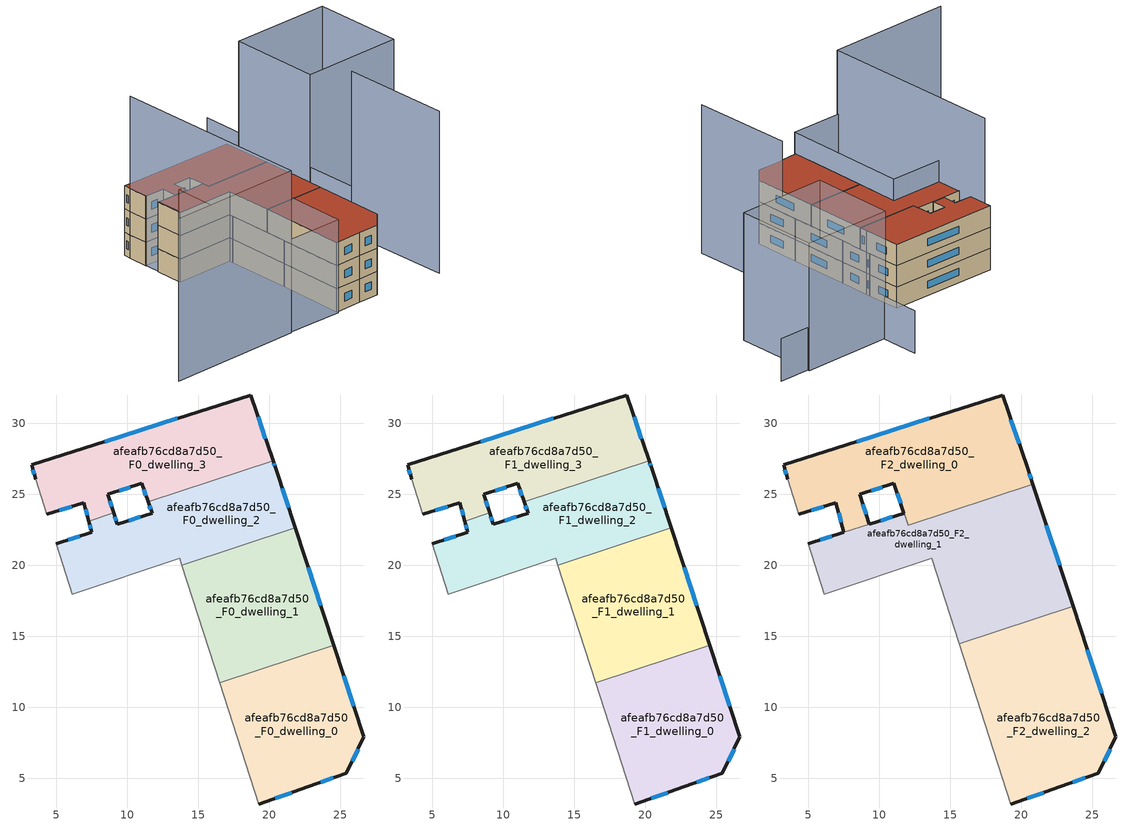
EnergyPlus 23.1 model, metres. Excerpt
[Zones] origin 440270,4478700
afeafb76cd8a7d50_F0_dwelling_0
 floor ground (EU_floor_Construction): 24.54,14.38 26.66,7.94 25.41,5.35 22.72,4.42 19.27,3.2 16.51,11.74 z0
 wall outside (EU_wall_Construction): 19.27,3.2 22.72,4.42 25.41,5.35 26.66,7.94 24.54,14.38 z0:3
 wall adiabatic (EU_wall_Construction): 16.51,11.74 19.27,3.2 z0:3
 wall to afeafb76cd8a7d50_F0_dwelling_1 (EU_wall_Construction): 24.54,14.38 16.51,11.74 z0:3
 window (EU_Window_Construction): 20.42,3.61 21.57,4.01 / 25.96,10.09 25.25,12.23 / 25.83,6.21 26.24,7.07 / 23.62,4.73 24.51,5.04 z1:2
afeafb76cd8a7d50_F0_dwelling_1
 floor ground (EU_floor_Construction): 21.83,22.65 24.54,14.38 16.51,11.74 13.84,20.02 z0
 wall outside (EU_wall_Construction): 24.54,14.38 21.83,22.65 z0:3
 wall to afeafb76cd8a7d50_F0_dwelling_2 (EU_wall_Construction): 21.83,22.65 13.84,20.02 z0:3
 wall adiabatic (EU_wall_Construction): 13.84,20.02 16.51,11.74 z0:3
 window (EU_Window_Construction): 23.64,17.14 22.73,19.88 z1:2
afeafb76cd8a7d50_F0_dwelling_2
 floor ground (EU_floor_Construction): 20.45,26.83 21.83,22.65 13.84,20.02 13.68,20.51 6.11,17.98 4.99,21.53 7.51,22.33 7.29,23.12 9.04,23.7 9.3,22.88 11.74,23.67 11.46,24.49 20.26,27.38 z0
 wall outside (EU_wall_Construction): 11.46,24.49 11.74,23.67 9.3,22.88 9.04,23.7 / 21.83,22.65 20.45,26.83 20.26,27.38 / 7.29,23.12 7.51,22.33 4.99,21.53 z0:3
 wall to afeafb76cd8a7d50_F0_dwelling_3 (EU_wall_Construction): 20.26,27.38 11.46,24.49 / 9.04,23.7 7.29,23.12 z0:3
 wall adiabatic (EU_wall_Construction): 4.99,21.53 6.11,17.98 13.68,20.51 13.84,20.02 z0:3
 window (EU_Window_Construction): 10.92,23.41 10.11,23.15 / 11.55,24.22 11.65,23.95 / 20.38,27.02 20.32,27.2 / 21.36,24.05 20.91,25.44 / 6.66,22.06 5.83,21.8 / 7.36,22.86 7.43,22.6 / 9.21,23.16 9.13,23.42 z1:2
afeafb76cd8a7d50_F0_dwelling_3
 floor ground (EU_floor_Construction): 18.67,32 20.26,27.38 11.46,24.49 11.02,25.78 8.63,25.01 9.04,23.7 7.29,23.12 6.95,24.4 4.34,23.6 3.54,26.07 3.25,27.07 z0
 wall outside (EU_wall_Construction): 20.26,27.38 18.67,32 3.25,27.07 3.54,26.07 / 9.04,23.7 8.63,25.01 11.02,25.78 11.46,24.49 / 4.34,23.6 6.95,24.4 7.29,23.12 z0:3
 wall adiabatic (EU_wall_Construction): 3.54,26.07 4.34,23.6 z0:3
 window (EU_Window_Construction): 3.35,26.74 3.45,26.41 / 13.52,30.35 8.41,28.72 / 19.73,28.93 19.2,30.46 / 11.17,25.35 11.31,24.92 / 9.43,25.27 10.22,25.52 / 8.9,24.13 8.77,24.57 / 7.06,23.97 7.18,23.55 / 5.21,23.87 6.07,24.13 z1:2
afeafb76cd8a7d50_F1_dwelling_0
 floor to afeafb76cd8a7d50_F0_dwelling_0 (EU_floor_Construction): 24.54,14.38 26.66,7.94 25.41,5.35 22.72,4.42 19.27,3.2 16.51,11.74 z3
 wall outside (EU_wall_Construction): 19.27,3.2 22.72,4.42 25.41,5.35 26.66,7.94 24.54,14.38 z3:6
 wall adiabatic (EU_wall_Construction): 16.51,11.74 19.27,3.2 z3:6
 wall to afeafb76cd8a7d50_F1_dwelling_1 (EU_wall_Construction): 24.54,14.38 16.51,11.74 z3:6
 window (EU_Window_Construction): 20.42,3.61 21.57,4.01 / 25.96,10.09 25.25,12.23 / 25.83,6.21 26.24,7.07 / 23.62,4.73 24.51,5.04 z4:5
afeafb76cd8a7d50_F1_dwelling_1
 floor to afeafb76cd8a7d50_F0_dwelling_1 (EU_floor_Construction): 21.83,22.65 24.54,14.38 16.51,11.74 13.84,20.02 z3
 wall outside (EU_wall_Construction): 24.54,14.38 21.83,22.65 z3:6
 wall to afeafb76cd8a7d50_F1_dwelling_2 (EU_wall_Construction): 21.83,22.65 13.84,20.02 z3:6
 wall adiabatic (EU_wall_Construction): 13.84,20.02 16.51,11.74 z3:6
 window (EU_Window_Construction): 23.64,17.14 22.73,19.88 z4:5
afeafb76cd8a7d50_F1_dwelling_2
 floor to afeafb76cd8a7d50_F0_dwelling_2 (EU_floor_Construction): 20.45,26.83 21.83,22.65 13.84,20.02 13.68,20.51 6.11,17.98 4.99,21.53 7.51,22.33 7.29,23.12 9.04,23.7 9.3,22.88 11.74,23.67 11.46,24.49 20.26,27.38 z3
 wall outside (EU_wall_Construction): 11.46,24.49 11.74,23.67 9.3,22.88 9.04,23.7 / 21.83,22.65 20.45,26.83 20.26,27.38 / 7.29,23.12 7.51,22.33 4.99,21.53 z3:6
 wall to afeafb76cd8a7d50_F1_dwelling_3 (EU_wall_Construction): 20.26,27.38 11.46,24.49 / 9.04,23.7 7.29,23.12 z3:6
 wall adiabatic (EU_wall_Construction): 4.99,21.53 6.11,17.98 13.68,20.51 13.84,20.02 z3:6
 window (EU_Window_Construction): 10.92,23.41 10.11,23.15 / 11.55,24.22 11.65,23.95 / 20.38,27.02 20.32,27.2 / 21.36,24.05 20.91,25.44 / 6.66,22.06 5.83,21.8 / 7.36,22.86 7.43,22.6 / 9.21,23.16 9.13,23.42 z4:5
afeafb76cd8a7d50_F1_dwelling_3
 floor to afeafb76cd8a7d50_F0_dwelling_3 (EU_floor_Construction): 18.67,32 20.26,27.38 11.46,24.49 11.02,25.78 8.63,25.01 9.04,23.7 7.29,23.12 6.95,24.4 4.34,23.6 3.54,26.07 3.25,27.07 z3
 wall outside (EU_wall_Construction): 20.26,27.38 18.67,32 3.25,27.07 3.54,26.07 / 9.04,23.7 8.63,25.01 11.02,25.78 11.46,24.49 / 4.34,23.6 6.95,24.4 7.29,23.12 z3:6
 wall adiabatic (EU_wall_Construction): 3.54,26.07 4.34,23.6 z3:6
 window (EU_Window_Construction): 3.35,26.74 3.45,26.41 / 13.52,30.35 8.41,28.72 / 19.73,28.93 19.2,30.46 / 11.17,25.35 11.31,24.92 / 9.43,25.27 10.22,25.52 / 8.9,24.13 8.77,24.57 / 7.06,23.97 7.18,23.55 / 5.21,23.87 6.07,24.13 z4:5
afeafb76cd8a7d50_F2_dwelling_0
 floor to afeafb76cd8a7d50_F1_dwelling_3 (EU_floor_Construction): 18.67,32 20.26,27.38 11.46,24.49 11.02,25.78 8.63,25.01 9.04,23.69 7.29,23.12 6.95,24.4 4.34,23.6 3.54,26.07 3.25,27.07 z6
 floor to afeafb76cd8a7d50_F1_dwelling_2 (EU_floor_Construction): 20.26,27.38 20.45,26.83 20.82,25.71 12.04,22.83 11.46,24.49 z6; 9.04,23.69 9.29,22.91 7.51,22.34 7.29,23.12 z6
 wall outside (EU_wall_Construction): 9.29,22.91 8.63,25.01 11.02,25.78 11.74,23.68 / 4.34,23.6 6.95,24.4 7.51,22.34 / 20.82,25.71 20.45,26.83 18.67,32 3.25,27.07 3.54,26.07 z6:9
 wall adiabatic (EU_wall_Construction): 3.54,26.07 4.34,23.6 z6:9
 wall to afeafb76cd8a7d50_F2_dwelling_1 (EU_wall_Construction): 11.74,23.67 12.03,22.82 / 7.51,22.34 9.29,22.91 / 12.04,22.83 20.82,25.71 z6:9
 window (EU_Window_Construction): 11.26,25.08 11.5,24.38 / 9.43,25.27 10.22,25.52 / 9.07,23.61 8.85,24.31 / 7.13,23.71 7.32,23.03 / 5.21,23.87 6.07,24.13 / 3.35,26.74 3.45,26.41 / 13.52,30.35 8.41,28.72 / 19.85,28.56 19.27,30.27 / 20.69,26.09 20.57,26.46 z7:8
 roof outside (EU_roof_Construction): 20.82,25.71 20.45,26.83 18.67,32 3.25,27.07 3.54,26.07 4.34,23.6 6.95,24.4 7.51,22.34 9.29,22.91 8.63,25.01 11.02,25.78 12.03,22.82 z9
afeafb76cd8a7d50_F2_dwelling_1
 floor to afeafb76cd8a7d50_F1_dwelling_1 (EU_floor_Construction): 21.82,22.65 23.64,17.13 15.62,14.49 13.84,20.02 z6
 floor to afeafb76cd8a7d50_F1_dwelling_2 (EU_floor_Construction): 20.82,25.71 21.82,22.65 13.84,20.02 13.68,20.51 6.11,17.98 4.99,21.53 7.51,22.33 9.29,22.91 9.3,22.88 11.74,23.67 12.03,22.82 z6
 wall outside (EU_wall_Construction): 7.51,22.33 4.99,21.53 / 11.74,23.67 9.3,22.88 9.29,22.91 / 23.64,17.13 20.82,25.71 z6:9
 wall to afeafb76cd8a7d50_F2_dwelling_2 (EU_wall_Construction): 15.62,14.49 23.64,17.13 z6:9
 wall adiabatic (EU_wall_Construction): 4.99,21.53 6.11,17.98 13.68,20.51 15.62,14.49 z6:9
 window (EU_Window_Construction): 6.66,22.06 5.83,21.8 / 10.92,23.41 10.11,23.15 / 22.7,20 21.76,22.85 z7:8
 roof outside (EU_roof_Construction): 23.64,17.13 20.82,25.71 12.03,22.82 11.74,23.67 9.3,22.88 9.29,22.91 7.51,22.34 4.99,21.53 6.11,17.98 13.68,20.51 15.62,14.49 z9
afeafb76cd8a7d50_F2_dwelling_2
 floor to afeafb76cd8a7d50_F1_dwelling_0 (EU_floor_Construction): 24.54,14.38 26.66,7.94 25.41,5.35 22.72,4.42 19.27,3.2 16.51,11.74 z6
 floor to afeafb76cd8a7d50_F1_dwelling_1 (EU_floor_Construction): 23.64,17.13 24.54,14.38 16.51,11.74 15.62,14.49 z6
 wall outside (EU_wall_Construction): 19.27,3.2 22.72,4.42 25.41,5.35 26.66,7.94 23.64,17.13 z6:9
 wall adiabatic (EU_wall_Construction): 15.62,14.49 19.27,3.2 z6:9
 window (EU_Window_Construction): 25.65,11.01 24.65,14.06 / 25.83,6.21 26.24,7.07 / 23.62,4.73 24.51,5.04 / 20.42,3.61 21.57,4.01 z7:8
 roof outside (EU_roof_Construction): 25.41,5.35 26.66,7.94 23.64,17.13 15.62,14.49 19.27,3.2 22.72,4.42 z9
shading: 13.68,20.51 19.33,3.01 / 19.33,3.01 11.57,0.51 / 11.57,0.51 5.93,18 / 5.93,18 13.68,20.51 z0:12; 3.54,26.07 12.17,0.52 / 12.17,0.52 -4.98,-5.27 / 34.31,7.28 29.5,21.02 z0:21; 29.67,21.08 27.39,27.73 / 40.67,44.54 23.9,38.96 / 23.9,38.96 22.04,44.57 z0:6; 40.03,31.94 27.39,27.73 / 27.39,27.73 23.58,39.16 / 23.58,39.16 36.22,43.37 / 36.22,43.37 40.03,31.94 z0:18
[Building]
EU S2 Campaign: North Axis=0; Terrain=City; Solar Distribution=FullExterior
[Site:Location]
Madrid: Latitude=40.5; Longitude=-3.5; Time Zone=1; Elevation=609
[SizingPeriod:WeatherFileDays]
AnnualSizingPeriod: Begin Month=1; Begin Day of Month=1; End Month=12; End Day of Month=31; Day of Week for Start Day=Monday; Use Weather File Daylight Saving Period=No; Use Weather File Rain and Snow Indicators=No
[MATERIAL]
EU_InternalMass_Material: Roughness=MediumRough; Thickness=0.1; Conductivity=1; Density=1800; Specific Heat=900; Thermal Absorptance=0.9; Solar Absorptance=0.7; Visible Absorptance=0.7
[MATERIAL:NOMASS] Roughness=MediumRough; Thermal Absorptance=0.9; Solar Absorptance=0.7; Visible Absorptance=0.7
Name | Thermal Resistance
EU_wall_NoMass | 0.459673
EU_roof_NoMass | 0.495815
EU_floor_NoMass | 0.788942
[WINDOWMATERIAL:SIMPLEGLAZINGSYSTEM]
EU_Window_SimpleGlazing: UFactor=4.26103; Solar Heat Gain Coefficient=0.85; Visible Transmittance=0.85
[CONSTRUCTION]
EU_wall_Construction: EU_wall_NoMass
EU_roof_Construction: EU_roof_NoMass
EU_floor_Construction: EU_floor_NoMass
EU_Window_Construction: EU_Window_SimpleGlazing
EU_InternalMass_Construction: EU_InternalMass_Material
[ZONE] Type=1; Multiplier=1; Ceiling Height=autocalculate; Floor Area=autocalculate; Part of Total Floor Area=Yes
Name | Volume
afeafb76cd8a7d50_F0_dwelling_0; afeafb76cd8a7d50_F1_dwelling_0; afeafb76cd8a7d50_F0_dwelling_3; afeafb76cd8a7d50_F1_dwelling_3 | 220.111
afeafb76cd8a7d50_F2_dwelling_0 | 273.554
afeafb76cd8a7d50_F0_dwelling_1; afeafb76cd8a7d50_F1_dwelling_1 | 220.112
afeafb76cd8a7d50_F2_dwelling_1 | 313.368
afeafb76cd8a7d50_F0_dwelling_2; afeafb76cd8a7d50_F1_dwelling_2 | 220.135
afeafb76cd8a7d50_F2_dwelling_2 | 293.481
[INTERNALMASS] Construction=EU_InternalMass_Construction
Name | Zone or ZoneList | Surface Area
afeafb76cd8a7d50_F0_dwelling_0_EU_InternalMass | afeafb76cd8a7d50_F0_dwelling_0 | 73.3703
afeafb76cd8a7d50_F0_dwelling_1_EU_InternalMass | afeafb76cd8a7d50_F0_dwelling_1 | 73.3707
afeafb76cd8a7d50_F0_dwelling_2_EU_InternalMass | afeafb76cd8a7d50_F0_dwelling_2 | 73.3781
afeafb76cd8a7d50_F0_dwelling_3_EU_InternalMass | afeafb76cd8a7d50_F0_dwelling_3 | 73.3701
afeafb76cd8a7d50_F1_dwelling_0_EU_InternalMass | afeafb76cd8a7d50_F1_dwelling_0 | 73.3703
afeafb76cd8a7d50_F1_dwelling_1_EU_InternalMass | afeafb76cd8a7d50_F1_dwelling_1 | 73.3707
afeafb76cd8a7d50_F1_dwelling_2_EU_InternalMass | afeafb76cd8a7d50_F1_dwelling_2 | 73.3781
afeafb76cd8a7d50_F1_dwelling_3_EU_InternalMass | afeafb76cd8a7d50_F1_dwelling_3 | 73.3701
afeafb76cd8a7d50_F2_dwelling_0_EU_InternalMass | afeafb76cd8a7d50_F2_dwelling_0 | 91.1968
afeafb76cd8a7d50_F2_dwelling_1_EU_InternalMass | afeafb76cd8a7d50_F2_dwelling_1 | 104.461
afeafb76cd8a7d50_F2_dwelling_2_EU_InternalMass | afeafb76cd8a7d50_F2_dwelling_2 | 97.8269
[OTHEREQUIPMENT] Fuel Type=Electricity; Design Level Calculation Method=Watts/Area; Power per Zone Floor Area=1; Fraction Latent=0; Fraction Radiant=0; Fraction Lost=0; Carbon Dioxide Generation Rate=0; EndUse Subcategory=EU_Step8_InternalGains
Name | Zone or ZoneList or Space or SpaceList | Schedule
EU_Step8_InternalGain_afeafb76cd8a7d50_F0_dwelling_0_f000 | afeafb76cd8a7d50_F0_dwelling_0 | EU_Step8_GainSchedule_afeafb76cd8a7d50_F0_dwelling_0_f000
EU_Step8_InternalGain_afeafb76cd8a7d50_F0_dwelling_1_f000 | afeafb76cd8a7d50_F0_dwelling_1 | EU_Step8_GainSchedule_afeafb76cd8a7d50_F0_dwelling_1_f000
EU_Step8_InternalGain_afeafb76cd8a7d50_F0_dwelling_2_f000 | afeafb76cd8a7d50_F0_dwelling_2 | EU_Step8_GainSchedule_afeafb76cd8a7d50_F0_dwelling_2_f000
EU_Step8_InternalGain_afeafb76cd8a7d50_F0_dwelling_3_f000 | afeafb76cd8a7d50_F0_dwelling_3 | EU_Step8_GainSchedule_afeafb76cd8a7d50_F0_dwelling_3_f000
EU_Step8_InternalGain_afeafb76cd8a7d50_F1_dwelling_0_f000 | afeafb76cd8a7d50_F1_dwelling_0 | EU_Step8_GainSchedule_afeafb76cd8a7d50_F1_dwelling_0_f000
EU_Step8_InternalGain_afeafb76cd8a7d50_F1_dwelling_1_f000 | afeafb76cd8a7d50_F1_dwelling_1 | EU_Step8_GainSchedule_afeafb76cd8a7d50_F1_dwelling_1_f000
EU_Step8_InternalGain_afeafb76cd8a7d50_F1_dwelling_2_f000 | afeafb76cd8a7d50_F1_dwelling_2 | EU_Step8_GainSchedule_afeafb76cd8a7d50_F1_dwelling_2_f000
EU_Step8_InternalGain_afeafb76cd8a7d50_F1_dwelling_3_f000 | afeafb76cd8a7d50_F1_dwelling_3 | EU_Step8_GainSchedule_afeafb76cd8a7d50_F1_dwelling_3_f000
EU_Step8_InternalGain_afeafb76cd8a7d50_F2_dwelling_0_f000 | afeafb76cd8a7d50_F2_dwelling_0 | EU_Step8_GainSchedule_afeafb76cd8a7d50_F2_dwelling_0_f000
EU_Step8_InternalGain_afeafb76cd8a7d50_F2_dwelling_1_f000 | afeafb76cd8a7d50_F2_dwelling_1 | EU_Step8_GainSchedule_afeafb76cd8a7d50_F2_dwelling_1_f000
EU_Step8_InternalGain_afeafb76cd8a7d50_F2_dwelling_2_f000 | afeafb76cd8a7d50_F2_dwelling_2 | EU_Step8_GainSchedule_afeafb76cd8a7d50_F2_dwelling_2_f000
[ZONEVENTILATION:DESIGNFLOWRATE] Schedule=EU_AlwaysOn; Design Flow Rate Calculation Method=AirChanges/Hour; Air Changes per Hour=0.719161; Ventilation Type=Natural; Fan Pressure Rise=0; Fan Total Efficiency=1; Constant Term Coefficient=1; Temperature Term Coefficient=0; Velocity Term Coefficient=0; Velocity Squared Term Coefficient=0; Minimum Indoor Temperature=-100; Maximum Indoor Temperature=100; Delta Temperature=-100; Minimum Outdoor Temperature=-100; Maximum Outdoor Temperature=100; Maximum Wind Speed=40
Name | Zone or ZoneList or Space or SpaceList
EU_ConstantAir_afeafb76cd8a7d50_F0_dwelling_0 | afeafb76cd8a7d50_F0_dwelling_0
EU_ConstantAir_afeafb76cd8a7d50_F0_dwelling_1 | afeafb76cd8a7d50_F0_dwelling_1
EU_ConstantAir_afeafb76cd8a7d50_F0_dwelling_2 | afeafb76cd8a7d50_F0_dwelling_2
EU_ConstantAir_afeafb76cd8a7d50_F0_dwelling_3 | afeafb76cd8a7d50_F0_dwelling_3
EU_ConstantAir_afeafb76cd8a7d50_F1_dwelling_0 | afeafb76cd8a7d50_F1_dwelling_0
EU_ConstantAir_afeafb76cd8a7d50_F1_dwelling_1 | afeafb76cd8a7d50_F1_dwelling_1
EU_ConstantAir_afeafb76cd8a7d50_F1_dwelling_2 | afeafb76cd8a7d50_F1_dwelling_2
EU_ConstantAir_afeafb76cd8a7d50_F1_dwelling_3 | afeafb76cd8a7d50_F1_dwelling_3
EU_ConstantAir_afeafb76cd8a7d50_F2_dwelling_0 | afeafb76cd8a7d50_F2_dwelling_0
EU_ConstantAir_afeafb76cd8a7d50_F2_dwelling_1 | afeafb76cd8a7d50_F2_dwelling_1
EU_ConstantAir_afeafb76cd8a7d50_F2_dwelling_2 | afeafb76cd8a7d50_F2_dwelling_2
[HVACTEMPLATE:THERMOSTAT] Constant Heating Setpoint=20; Constant Cooling Setpoint=50
EU_HeatOnly_afeafb76cd8a7d50_F0_dwelling_0; EU_HeatOnly_afeafb76cd8a7d50_F0_dwelling_1; EU_HeatOnly_afeafb76cd8a7d50_F0_dwelling_2; EU_HeatOnly_afeafb76cd8a7d50_F0_dwelling_3; EU_HeatOnly_afeafb76cd8a7d50_F1_dwelling_0; EU_HeatOnly_afeafb76cd8a7d50_F1_dwelling_1; EU_HeatOnly_afeafb76cd8a7d50_F1_dwelling_2; EU_HeatOnly_afeafb76cd8a7d50_F1_dwelling_3; EU_HeatOnly_afeafb76cd8a7d50_F2_dwelling_0; EU_HeatOnly_afeafb76cd8a7d50_F2_dwelling_1; EU_HeatOnly_afeafb76cd8a7d50_F2_dwelling_2
[HVACTEMPLATE:ZONE:IDEALLOADSAIRSYSTEM] System Availability Schedule=EU_AlwaysOn; Maximum Heating Supply Air Temperature=50; Minimum Cooling Supply Air Temperature=13; Maximum Heating Supply Air Humidity Ratio=0.0156; Minimum Cooling Supply Air Humidity Ratio=0.0077; Heating Limit=NoLimit; Cooling Limit=NoLimit; Heating Availability Schedule=EU_AlwaysOn; Cooling Availability Schedule=EU_CoolingOff; Dehumidification Control Type=ConstantSensibleHeatRatio; Cooling Sensible Heat Ratio=0.7; Dehumidification Setpoint=60; Humidification Control Type=None; Humidification Setpoint=30; Outdoor Air Method=None; Outdoor Air Flow Rate per Person=0.00944; Outdoor Air Flow Rate per Zone Floor Area=0; Outdoor Air Flow Rate per Zone=0; Demand Controlled Ventilation Type=None; Outdoor Air Economizer Type=NoEconomizer; Heat Recovery Type=None; Sensible Heat Recovery Effectiveness=0.7; Latent Heat Recovery Effectiveness=0.65
Name | Template Thermostat
afeafb76cd8a7d50_F0_dwelling_0 | EU_HeatOnly_afeafb76cd8a7d50_F0_dwelling_0
afeafb76cd8a7d50_F0_dwelling_1 | EU_HeatOnly_afeafb76cd8a7d50_F0_dwelling_1
afeafb76cd8a7d50_F0_dwelling_2 | EU_HeatOnly_afeafb76cd8a7d50_F0_dwelling_2
afeafb76cd8a7d50_F0_dwelling_3 | EU_HeatOnly_afeafb76cd8a7d50_F0_dwelling_3
afeafb76cd8a7d50_F1_dwelling_0 | EU_HeatOnly_afeafb76cd8a7d50_F1_dwelling_0
afeafb76cd8a7d50_F1_dwelling_1 | EU_HeatOnly_afeafb76cd8a7d50_F1_dwelling_1
afeafb76cd8a7d50_F1_dwelling_2 | EU_HeatOnly_afeafb76cd8a7d50_F1_dwelling_2
afeafb76cd8a7d50_F1_dwelling_3 | EU_HeatOnly_afeafb76cd8a7d50_F1_dwelling_3
afeafb76cd8a7d50_F2_dwelling_0 | EU_HeatOnly_afeafb76cd8a7d50_F2_dwelling_0
afeafb76cd8a7d50_F2_dwelling_1 | EU_HeatOnly_afeafb76cd8a7d50_F2_dwelling_1
afeafb76cd8a7d50_F2_dwelling_2 | EU_HeatOnly_afeafb76cd8a7d50_F2_dwelling_2
[SIZING:ZONE] Zone Cooling Design Supply Air Temperature Input Method=SupplyAirTemperature; Zone Cooling Design Supply Air Temperature=13; Zone Heating Design Supply Air Temperature Input Method=SupplyAirTemperature; Zone Heating Design Supply Air Temperature=50; Zone Cooling Design Supply Air Humidity Ratio=0.008; Zone Heating Design Supply Air Humidity Ratio=0.008; Cooling Design Air Flow Method=DesignDay; Cooling Design Air Flow Rate=0; Cooling Minimum Air Flow per Zone Floor Area=0.000762; Cooling Minimum Air Flow=0; Cooling Minimum Air Flow Fraction=0.2; Heating Design Air Flow Method=DesignDay; Heating Design Air Flow Rate=0; Heating Maximum Air Flow per Zone Floor Area=0.002032; Heating Maximum Air Flow=0.141576; Heating Maximum Air Flow Fraction=0.3; Account for Dedicated Outdoor Air System=No; Dedicated Outdoor Air System Control Strategy=NeutralSupplyAir; Dedicated Outdoor Air Low Setpoint Temperature for Design=autosize; Dedicated Outdoor Air High Setpoint Temperature for Design=autosize; Zone Load Sizing Method=Sensible Load Only No Latent Load; Zone Latent Cooling Design Supply Air Humidity Ratio Input Method=HumidityRatioDifference; Zone Cooling Design Supply Air Humidity Ratio Difference=0.005; Zone Latent Heating Design Supply Air Humidity Ratio Input Method=HumidityRatioDifference; Zone Humidification Design Supply Air Humidity Ratio Difference=0.005
afeafb76cd8a7d50_F0_dwelling_0; afeafb76cd8a7d50_F0_dwelling_1; afeafb76cd8a7d50_F0_dwelling_2; afeafb76cd8a7d50_F0_dwelling_3; afeafb76cd8a7d50_F1_dwelling_0; afeafb76cd8a7d50_F1_dwelling_1; afeafb76cd8a7d50_F1_dwelling_2; afeafb76cd8a7d50_F1_dwelling_3; afeafb76cd8a7d50_F2_dwelling_0; afeafb76cd8a7d50_F2_dwelling_1; afeafb76cd8a7d50_F2_dwelling_2
[SCHEDULE:CONSTANT]
Name | Hourly Value
EU_AlwaysOn | 1
EU_CoolingOff | 0
[SCHEDULE:FILE] Column Number=1; Rows to Skip at Top=0; Number of Hours of Data=8760; Column Separator=Comma; Interpolate to Timestep=No; Minutes per Item=60; Adjust Schedule for Daylight Savings=Yes
Name | File
EU_Step8_GainSchedule_afeafb76cd8a7d50_F0_dwelling_0_f000 | ../../schedules/afeafb76cd8a7d50/afeafb76cd8a7d50_F0_dwelling_0_f000_gain.csv
EU_Step8_GainSchedule_afeafb76cd8a7d50_F0_dwelling_1_f000 | ../../schedules/afeafb76cd8a7d50/afeafb76cd8a7d50_F0_dwelling_1_f000_gain.csv
EU_Step8_GainSchedule_afeafb76cd8a7d50_F0_dwelling_2_f000 | ../../schedules/afeafb76cd8a7d50/afeafb76cd8a7d50_F0_dwelling_2_f000_gain.csv
EU_Step8_GainSchedule_afeafb76cd8a7d50_F0_dwelling_3_f000 | ../../schedules/afeafb76cd8a7d50/afeafb76cd8a7d50_F0_dwelling_3_f000_gain.csv
EU_Step8_GainSchedule_afeafb76cd8a7d50_F1_dwelling_0_f000 | ../../schedules/afeafb76cd8a7d50/afeafb76cd8a7d50_F1_dwelling_0_f000_gain.csv
EU_Step8_GainSchedule_afeafb76cd8a7d50_F1_dwelling_1_f000 | ../../schedules/afeafb76cd8a7d50/afeafb76cd8a7d50_F1_dwelling_1_f000_gain.csv
EU_Step8_GainSchedule_afeafb76cd8a7d50_F1_dwelling_2_f000 | ../../schedules/afeafb76cd8a7d50/afeafb76cd8a7d50_F1_dwelling_2_f000_gain.csv
EU_Step8_GainSchedule_afeafb76cd8a7d50_F1_dwelling_3_f000 | ../../schedules/afeafb76cd8a7d50/afeafb76cd8a7d50_F1_dwelling_3_f000_gain.csv
EU_Step8_GainSchedule_afeafb76cd8a7d50_F2_dwelling_0_f000 | ../../schedules/afeafb76cd8a7d50/afeafb76cd8a7d50_F2_dwelling_0_f000_gain.csv
EU_Step8_GainSchedule_afeafb76cd8a7d50_F2_dwelling_1_f000 | ../../schedules/afeafb76cd8a7d50/afeafb76cd8a7d50_F2_dwelling_1_f000_gain.csv
EU_Step8_GainSchedule_afeafb76cd8a7d50_F2_dwelling_2_f000 | ../../schedules/afeafb76cd8a7d50/afeafb76cd8a7d50_F2_dwelling_2_f000_gain.csv
